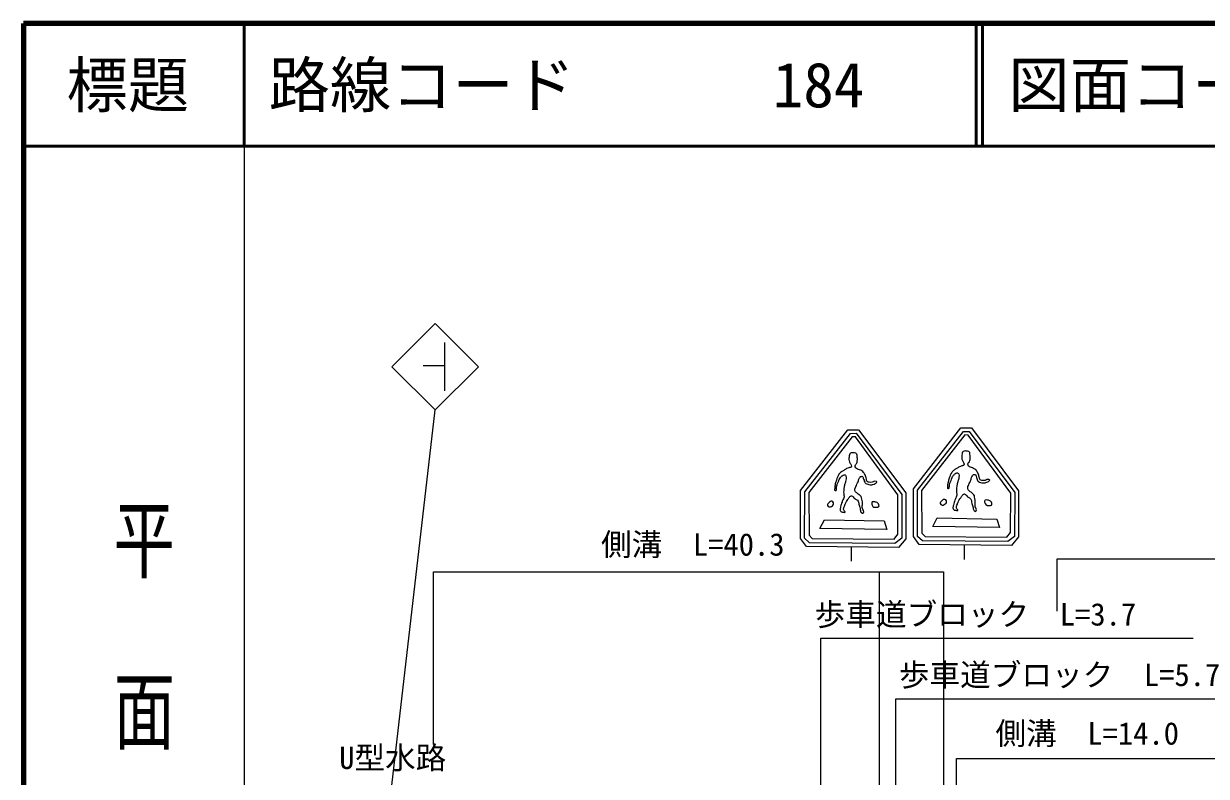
# Model space of a CAD drawing. Units: millimetres, scale not verified. Extents: x 40000 to 680000, y 20000 to 380000.
# Drawn here: x 40000 to 136534, y 318553 to 380000 of the extents above; entities that cross this region are included whole.
import ezdxf
from ezdxf.enums import TextEntityAlignment as Align

# ---------------------------------------------------------------- set-up
doc = ezdxf.new("R2010")
doc.units = ezdxf.units.MM
doc.header["$LTSCALE"] = 1000
for name, color, linetype, lineweight in [('M-STR-HTXT', 7, 'Continuous', 13), ('M-STR-STRC', 7, 'Continuous', 13), ('M-TTL', 2, 'Continuous', 140), ('M-TTL-BAND', 7, 'Continuous', 25), ('M-TTL-LINE', 7, 'Continuous', 50)]:
    doc.layers.add(name, color=color, linetype=linetype, lineweight=lineweight)
doc.layers.add('M-TTL-TXT', color=7, linetype='Continuous')
doc.styles.add('@ＭＳ ゴシック', font='')
doc.styles.add('ＭＳ ゴシック', font='')
doc.styles.get('@ＭＳ ゴシック').set_extended_font_data('@MS Gothic')
doc.styles.get('ＭＳ ゴシック').set_extended_font_data('MS Gothic')

msp = doc.modelspace()

# ---------------------------------------------------------------- linework, layer by layer
at = {"layer": 'M-STR-HTXT'}
for p, q in [((73456, 321157), (73456, 335235)), ((109851, 284938), (109851, 335235))]:
    msp.add_line(p, q, dxfattribs=at)
for points in [[(124356, 332046), (124356, 336309), (243810, 336309), (243810, 321153)], [(73456, 335235), (115066, 335235), (115066, 291501)], [(105057, 285133), (105057, 329838), (135465, 329838)], [(111188, 284972), (111188, 324871), (139717, 324871)], [(116146, 291203), (116146, 319998), (141482, 319998)]]:
    msp.add_lwpolyline(points, dxfattribs=at)
at = {"layer": 'M-STR-STRC'}
for p, q in [((70041, 351996), (73577, 355532)), ((73577, 355532), (77112, 351996)), ((74349, 353964), (74349, 350025)), ((73577, 348461), (70041, 351996)), ((74349, 352059), (72604, 352059)), ((77112, 351996), (73577, 348461)), ((66410, 286100), (73577, 348461)), ((107545, 337287), (107554, 336120)), ((116755, 337435), (116765, 336268))]:
    msp.add_line(p, q, dxfattribs=at)
for points in [[(103892, 337328), (103410, 337981), (103410, 341876), (107277, 346852), (108148, 346852), (111996, 341700), (111996, 337950), (111412, 337243)], [(111117, 337569), (104151, 337618), (103740, 337988), (103753, 341768), (107495, 346543), (107961, 346562), (111690, 341573), (111674, 337986)], [(113102, 337476), (112620, 338130), (112620, 342025), (116488, 347000), (117358, 347000), (121206, 341848), (121206, 338098), (120622, 337391)], [(120328, 337718), (113361, 337766), (112950, 338136), (112963, 341916), (116706, 346692), (117171, 346710), (120900, 341722), (120885, 338134)], [(104102, 338253), (104370, 337975), (111048, 337920), (111350, 338313), (111352, 341535), (107888, 346263), (107622, 346275), (104078, 341735)], [(113313, 338401), (113580, 338124), (120258, 338069), (120560, 338462), (120563, 341684), (117099, 346411), (116833, 346423), (113288, 341884)], [(104997, 338794), (105360, 339501), (110227, 339399), (110444, 338715)], [(114208, 338943), (114570, 339650), (119437, 339547), (119655, 338864)]]:
    msp.add_lwpolyline(points, close=True, dxfattribs=at)
for points, knots in [([(107532, 343796), (107572, 343851), (107557, 343905), (107539, 343971), (107525, 344020), (107491, 344035), (107468, 344081), (107424, 344165), (107396, 344212), (107379, 344305), (107349, 344466), (107356, 344563), (107382, 344725), (107392, 344784), (107395, 344821), (107428, 344870), (107461, 344918), (107488, 344944), (107542, 344963), (107608, 344986), (107651, 344969), (107720, 344963), (107802, 344955), (107853, 344961), (107926, 344924), (107966, 344903), (107989, 344885), (108008, 344845), (108034, 344793), (108015, 344754), (108022, 344696), (108032, 344615), (108050, 344571), (108054, 344490), (108056, 344456), (108054, 344438), (108051, 344404), (108039, 344297), (108045, 344231), (108004, 344131), (107991, 344096), (107973, 344082), (107951, 344052), (107927, 344020), (107901, 344009), (107887, 343971), (107866, 343913), (107861, 343872), (107880, 343814), (107900, 343752), (107931, 343722), (107983, 343683), (108098, 343596), (108198, 343612), (108325, 343544), (108396, 343506), (108438, 343483), (108495, 343427), (108585, 343338), (108624, 343276), (108680, 343163), (108741, 343039), (108745, 342957), (108787, 342826), (108813, 342744), (108794, 342677), (108854, 342616), (108899, 342571), (108945, 342576), (109007, 342566), (109103, 342551), (109161, 342547), (109256, 342566), (109315, 342578), (109339, 342614), (109398, 342626), (109467, 342640), (109510, 342647), (109576, 342626), (109607, 342617), (109640, 342612), (109644, 342580), (109648, 342547), (109612, 342538), (109587, 342516), (109556, 342489), (109534, 342479), (109498, 342459), (109431, 342423), (109392, 342405), (109320, 342381), (109284, 342369), (109262, 342363), (109224, 342360), (109169, 342354), (109137, 342357), (109082, 342363), (109006, 342371), (108963, 342377), (108890, 342399), (108828, 342417), (108790, 342426), (108737, 342463), (108694, 342493), (108672, 342517), (108645, 342562), (108611, 342620), (108613, 342662), (108591, 342726), (108568, 342794), (108553, 342832), (108531, 342900), (108523, 342924), (108522, 342938), (108513, 342961), (108501, 342992), (108503, 343020), (108474, 343039), (108445, 343058), (108420, 343044), (108385, 343042), (108357, 343042), (108339, 343048), (108314, 343035), (108290, 343024), (108284, 343006), (108268, 342986), (108233, 342942), (108218, 342914), (108186, 342868), (108186, 342868), (108186, 342868), (108186, 342868), (108168, 342824), (108151, 342801), (108140, 342754), (108130, 342718), (108138, 342695), (108129, 342658), (108114, 342602), (108096, 342573), (108072, 342520), (108049, 342469), (108031, 342443), (108008, 342392), (107976, 342322), (107965, 342280), (107933, 342210), (107909, 342157), (107882, 342132), (107866, 342075), (107847, 342007), (107841, 341964), (107852, 341894), (107858, 341849), (107868, 341824), (107894, 341787), (107961, 341694), (108031, 341671), (108118, 341595), (108208, 341516), (108283, 341492), (108347, 341390), (108392, 341319), (108387, 341265), (108408, 341184), (108430, 341098), (108447, 341050), (108456, 340961), (108466, 340864), (108455, 340810), (108456, 340713), (108457, 340595), (108433, 340525), (108462, 340411), (108480, 340341), (108530, 340317), (108547, 340247), (108564, 340179), (108593, 340120), (108547, 340066), (108516, 340030), (108469, 340028), (108426, 340048), (108339, 340087), (108326, 340164), (108293, 340253), (108269, 340318), (108283, 340361), (108269, 340429), (108239, 340568), (108197, 340640), (108166, 340779), (108152, 340840), (108162, 340878), (108142, 340937), (108118, 341003), (108101, 341043), (108051, 341094), (107982, 341165), (107909, 341162), (107833, 341227), (107778, 341275), (107768, 341323), (107713, 341372), (107666, 341412), (107640, 341448), (107580, 341456), (107546, 341461), (107525, 341450), (107495, 341432), (107449, 341405), (107432, 341377), (107398, 341336), (107343, 341268), (107327, 341220), (107277, 341148), (107230, 341080), (107193, 341050), (107150, 340979), (107105, 340903), (107087, 340855), (107054, 340773), (107029, 340713), (107022, 340677), (106999, 340616), (106977, 340558), (106955, 340529), (106940, 340469), (106929, 340425), (106925, 340399), (106929, 340355), (106933, 340309), (106937, 340281), (106960, 340242), (106978, 340212), (107005, 340209), (107023, 340179), (107036, 340158), (107057, 340138), (107042, 340118), (107017, 340084), (106975, 340116), (106933, 340118), (106893, 340120), (106870, 340123), (106831, 340129), (106800, 340134), (106780, 340131), (106753, 340146), (106711, 340169), (106693, 340193), (106667, 340233), (106652, 340258), (106646, 340274), (106642, 340302), (106636, 340345), (106644, 340370), (106651, 340413), (106659, 340466), (106671, 340494), (106684, 340545), (106726, 340702), (106741, 340793), (106795, 340947), (106831, 341048), (106864, 341099), (106904, 341198), (106929, 341262), (106956, 341295), (106964, 341363), (106977, 341468), (106936, 341526), (106932, 341631), (106926, 341801), (106932, 341897), (106951, 342066), (106964, 342183), (106976, 342248), (107005, 342362), (107031, 342468), (107064, 342523), (107090, 342628), (107109, 342708), (107120, 342753), (107126, 342834), (107133, 342928), (107153, 342987), (107119, 343075), (107102, 343119), (107083, 343147), (107041, 343168), (107012, 343182), (106990, 343178), (106959, 343171), (106892, 343157), (106859, 343132), (106803, 343093), (106771, 343071), (106758, 343053), (106732, 343025), (106705, 342997), (106690, 342982), (106667, 342951), (106624, 342890), (106599, 342855), (106568, 342787), (106529, 342702), (106528, 342646), (106493, 342559), (106458, 342472), (106418, 342432), (106390, 342343), (106351, 342218), (106361, 342140), (106337, 342012), (106328, 341966), (106347, 341926), (106312, 341894), (106300, 341884), (106288, 341889), (106273, 341891), (106240, 341896), (106213, 341895), (106195, 341923), (106168, 341964), (106196, 341999), (106198, 342047), (106201, 342122), (106199, 342165), (106209, 342239), (106218, 342313), (106230, 342353), (106248, 342424), (106279, 342550), (106293, 342622), (106337, 342744), (106404, 342933), (106429, 343049), (106543, 343214), (106605, 343304), (106657, 343342), (106742, 343409), (106814, 343466), (106863, 343486), (106941, 343534), (107030, 343589), (107075, 343628), (107169, 343673), (107242, 343707), (107288, 343715), (107364, 343740), (107399, 343752), (107419, 343757), (107453, 343769), (107484, 343779), (107512, 343770), (107532, 343796)], [0, 0, 0, 0, 1, 1, 1, 2, 2, 2, 3, 3, 3, 4, 4, 4, 5, 5, 5, 6, 6, 6, 7, 7, 7, 8, 8, 8, 9, 9, 9, 10, 10, 10, 11, 11, 11, 12, 12, 12, 13, 13, 13, 14, 14, 14, 15, 15, 15, 16, 16, 16, 17, 17, 17, 18, 18, 18, 19, 19, 19, 20, 20, 20, 21, 21, 21, 22, 22, 22, 23, 23, 23, 24, 24, 24, 25, 25, 25, 26, 26, 26, 27, 27, 27, 28, 28, 28, 29, 29, 29, 30, 30, 30, 31, 31, 31, 32, 32, 32, 33, 33, 33, 34, 34, 34, 35, 35, 35, 36, 36, 36, 37, 37, 37, 38, 38, 38, 39, 39, 39, 40, 40, 40, 41, 41, 41, 42, 42, 42, 43, 43, 43, 44, 44, 44, 45, 45, 45, 46, 46, 46, 47, 47, 47, 48, 48, 48, 49, 49, 49, 50, 50, 50, 51, 51, 51, 52, 52, 52, 53, 53, 53, 54, 54, 54, 55, 55, 55, 56, 56, 56, 57, 57, 57, 58, 58, 58, 59, 59, 59, 60, 60, 60, 61, 61, 61, 62, 62, 62, 63, 63, 63, 64, 64, 64, 65, 65, 65, 66, 66, 66, 67, 67, 67, 68, 68, 68, 69, 69, 69, 70, 70, 70, 71, 71, 71, 72, 72, 72, 73, 73, 73, 74, 74, 74, 75, 75, 75, 76, 76, 76, 77, 77, 77, 78, 78, 78, 79, 79, 79, 80, 80, 80, 81, 81, 81, 82, 82, 82, 83, 83, 83, 84, 84, 84, 85, 85, 85, 86, 86, 86, 87, 87, 87, 88, 88, 88, 89, 89, 89, 90, 90, 90, 91, 91, 91, 92, 92, 92, 93, 93, 93, 94, 94, 94, 95, 95, 95, 96, 96, 96, 97, 97, 97, 98, 98, 98, 99, 99, 99, 100, 100, 100, 101, 101, 101, 102, 102, 102, 103, 103, 103, 104, 104, 104, 105, 105, 105, 106, 106, 106, 107, 107, 107, 108, 108, 108, 109, 109, 109, 110, 110, 110, 111, 111, 111, 112, 112, 112, 113, 113, 113, 114, 114, 114, 115, 115, 115, 116, 116, 116, 117, 117, 117, 118, 118, 118, 119, 119, 119, 119]), ([(116742, 343945), (116782, 344000), (116767, 344053), (116749, 344119), (116735, 344169), (116701, 344184), (116678, 344229), (116635, 344313), (116606, 344361), (116589, 344453), (116559, 344615), (116567, 344711), (116592, 344873), (116602, 344932), (116605, 344969), (116639, 345019), (116671, 345066), (116699, 345092), (116753, 345111), (116818, 345135), (116861, 345118), (116930, 345111), (117012, 345104), (117064, 345110), (117137, 345072), (117176, 345052), (117199, 345034), (117218, 344994), (117244, 344941), (117225, 344903), (117233, 344845), (117243, 344764), (117260, 344720), (117265, 344638), (117266, 344605), (117265, 344586), (117261, 344553), (117250, 344445), (117255, 344380), (117215, 344279), (117201, 344245), (117183, 344231), (117161, 344201), (117138, 344168), (117112, 344157), (117097, 344119), (117076, 344062), (117072, 344021), (117090, 343963), (117110, 343900), (117141, 343870), (117193, 343831), (117308, 343744), (117408, 343761), (117535, 343692), (117606, 343654), (117648, 343632), (117706, 343575), (117795, 343487), (117835, 343424), (117890, 343312), (117952, 343188), (117955, 343106), (117997, 342974), (118023, 342892), (118004, 342825), (118065, 342764), (118109, 342720), (118156, 342724), (118218, 342714), (118314, 342699), (118371, 342695), (118467, 342714), (118526, 342727), (118550, 342763), (118609, 342775), (118677, 342789), (118720, 342795), (118787, 342775), (118817, 342765), (118850, 342760), (118854, 342729), (118858, 342695), (118823, 342686), (118797, 342665), (118766, 342638), (118745, 342627), (118708, 342608), (118641, 342572), (118603, 342553), (118531, 342530), (118494, 342518), (118473, 342512), (118435, 342508), (118379, 342503), (118348, 342506), (118292, 342512), (118216, 342520), (118173, 342526), (118100, 342547), (118038, 342566), (118000, 342574), (117947, 342611), (117904, 342642), (117882, 342665), (117855, 342711), (117821, 342769), (117823, 342811), (117802, 342874), (117779, 342943), (117763, 342980), (117741, 343049), (117734, 343072), (117732, 343086), (117723, 343109), (117711, 343141), (117713, 343169), (117684, 343187), (117655, 343206), (117630, 343192), (117595, 343191), (117567, 343190), (117549, 343196), (117524, 343184), (117500, 343172), (117495, 343155), (117478, 343134), (117443, 343091), (117428, 343063), (117396, 343017), (117396, 343017), (117396, 343017), (117396, 343017), (117378, 342972), (117362, 342949), (117350, 342903), (117341, 342866), (117349, 342843), (117339, 342807), (117325, 342750), (117307, 342722), (117282, 342668), (117259, 342617), (117242, 342591), (117218, 342540), (117187, 342470), (117175, 342429), (117144, 342359), (117119, 342305), (117092, 342281), (117076, 342224), (117057, 342155), (117051, 342113), (117062, 342042), (117069, 341998), (117078, 341972), (117105, 341936), (117171, 341842), (117241, 341820), (117328, 341744), (117418, 341665), (117493, 341640), (117558, 341538), (117602, 341468), (117597, 341414), (117618, 341333), (117640, 341246), (117657, 341198), (117666, 341109), (117677, 341013), (117665, 340958), (117666, 340861), (117668, 340743), (117643, 340674), (117672, 340559), (117690, 340489), (117740, 340466), (117757, 340396), (117774, 340327), (117803, 340268), (117757, 340215), (117726, 340178), (117680, 340177), (117636, 340196), (117549, 340236), (117537, 340312), (117503, 340402), (117479, 340467), (117494, 340510), (117479, 340577), (117449, 340717), (117407, 340789), (117376, 340928), (117363, 340988), (117373, 341026), (117352, 341085), (117329, 341152), (117311, 341191), (117261, 341242), (117192, 341314), (117119, 341310), (117044, 341375), (116988, 341423), (116978, 341472), (116923, 341520), (116877, 341561), (116851, 341596), (116790, 341605), (116756, 341610), (116735, 341598), (116705, 341581), (116659, 341554), (116642, 341526), (116608, 341484), (116554, 341416), (116537, 341368), (116488, 341297), (116440, 341229), (116403, 341198), (116361, 341127), (116315, 341051), (116297, 341004), (116264, 340922), (116239, 340862), (116232, 340825), (116209, 340765), (116188, 340706), (116165, 340677), (116150, 340617), (116140, 340574), (116135, 340548), (116139, 340503), (116143, 340458), (116148, 340430), (116171, 340390), (116188, 340360), (116215, 340357), (116233, 340328), (116246, 340306), (116267, 340287), (116252, 340267), (116227, 340233), (116186, 340265), (116143, 340267), (116103, 340269), (116081, 340271), (116041, 340277), (116010, 340282), (115991, 340279), (115963, 340294), (115921, 340317), (115903, 340341), (115878, 340382), (115862, 340406), (115857, 340423), (115853, 340451), (115847, 340494), (115854, 340519), (115861, 340562), (115870, 340614), (115881, 340642), (115894, 340694), (115936, 340851), (115951, 340942), (116005, 341095), (116041, 341196), (116074, 341247), (116114, 341346), (116140, 341410), (116167, 341443), (116175, 341512), (116187, 341616), (116147, 341674), (116143, 341779), (116136, 341950), (116142, 342046), (116161, 342215), (116174, 342332), (116187, 342397), (116215, 342511), (116242, 342617), (116274, 342671), (116300, 342777), (116319, 342856), (116330, 342901), (116336, 342983), (116343, 343076), (116363, 343136), (116329, 343224), (116313, 343268), (116294, 343295), (116251, 343316), (116222, 343330), (116201, 343326), (116169, 343320), (116103, 343305), (116069, 343281), (116013, 343241), (115982, 343219), (115968, 343202), (115942, 343174), (115915, 343146), (115900, 343130), (115878, 343099), (115834, 343039), (115810, 343004), (115778, 342936), (115739, 342851), (115738, 342795), (115704, 342708), (115669, 342621), (115628, 342581), (115600, 342491), (115562, 342366), (115571, 342289), (115547, 342160), (115538, 342114), (115557, 342074), (115522, 342043), (115511, 342033), (115498, 342037), (115483, 342039), (115450, 342044), (115423, 342044), (115405, 342071), (115378, 342112), (115406, 342147), (115408, 342196), (115412, 342271), (115409, 342313), (115419, 342388), (115429, 342461), (115441, 342501), (115458, 342573), (115489, 342699), (115504, 342771), (115547, 342893), (115614, 343082), (115640, 343197), (115753, 343362), (115815, 343452), (115867, 343490), (115952, 343558), (116025, 343615), (116074, 343634), (116152, 343682), (116240, 343737), (116285, 343777), (116379, 343821), (116452, 343855), (116498, 343863), (116575, 343889), (116609, 343900), (116629, 343905), (116664, 343917), (116694, 343927), (116723, 343919), (116742, 343945)], [0, 0, 0, 0, 1, 1, 1, 2, 2, 2, 3, 3, 3, 4, 4, 4, 5, 5, 5, 6, 6, 6, 7, 7, 7, 8, 8, 8, 9, 9, 9, 10, 10, 10, 11, 11, 11, 12, 12, 12, 13, 13, 13, 14, 14, 14, 15, 15, 15, 16, 16, 16, 17, 17, 17, 18, 18, 18, 19, 19, 19, 20, 20, 20, 21, 21, 21, 22, 22, 22, 23, 23, 23, 24, 24, 24, 25, 25, 25, 26, 26, 26, 27, 27, 27, 28, 28, 28, 29, 29, 29, 30, 30, 30, 31, 31, 31, 32, 32, 32, 33, 33, 33, 34, 34, 34, 35, 35, 35, 36, 36, 36, 37, 37, 37, 38, 38, 38, 39, 39, 39, 40, 40, 40, 41, 41, 41, 42, 42, 42, 43, 43, 43, 44, 44, 44, 45, 45, 45, 46, 46, 46, 47, 47, 47, 48, 48, 48, 49, 49, 49, 50, 50, 50, 51, 51, 51, 52, 52, 52, 53, 53, 53, 54, 54, 54, 55, 55, 55, 56, 56, 56, 57, 57, 57, 58, 58, 58, 59, 59, 59, 60, 60, 60, 61, 61, 61, 62, 62, 62, 63, 63, 63, 64, 64, 64, 65, 65, 65, 66, 66, 66, 67, 67, 67, 68, 68, 68, 69, 69, 69, 70, 70, 70, 71, 71, 71, 72, 72, 72, 73, 73, 73, 74, 74, 74, 75, 75, 75, 76, 76, 76, 77, 77, 77, 78, 78, 78, 79, 79, 79, 80, 80, 80, 81, 81, 81, 82, 82, 82, 83, 83, 83, 84, 84, 84, 85, 85, 85, 86, 86, 86, 87, 87, 87, 88, 88, 88, 89, 89, 89, 90, 90, 90, 91, 91, 91, 92, 92, 92, 93, 93, 93, 94, 94, 94, 95, 95, 95, 96, 96, 96, 97, 97, 97, 98, 98, 98, 99, 99, 99, 100, 100, 100, 101, 101, 101, 102, 102, 102, 103, 103, 103, 104, 104, 104, 105, 105, 105, 106, 106, 106, 107, 107, 107, 108, 108, 108, 109, 109, 109, 110, 110, 110, 111, 111, 111, 112, 112, 112, 113, 113, 113, 114, 114, 114, 115, 115, 115, 116, 116, 116, 117, 117, 117, 118, 118, 118, 119, 119, 119, 119]), ([(105755, 340549), (105680, 340572), (105612, 340597), (105598, 340673), (105581, 340767), (105661, 340811), (105723, 340883), (105766, 340934), (105793, 340966), (105854, 340993), (105897, 341012), (105928, 341025), (105972, 341011), (106039, 340990), (106079, 340953), (106103, 340887), (106127, 340821), (106116, 340770), (106082, 340709), (106046, 340646), (105997, 340634), (105936, 340595), (105907, 340577), (105891, 340565), (105858, 340556), (105819, 340545), (105793, 340537), (105755, 340549)], [0, 0, 0, 0, 1, 1, 1, 2, 2, 2, 3, 3, 3, 4, 4, 4, 5, 5, 5, 6, 6, 6, 7, 7, 7, 8, 8, 8, 9, 9, 9, 9]), ([(109400, 340531), (109330, 340565), (109302, 340610), (109265, 340680), (109229, 340750), (109208, 340798), (109219, 340876), (109224, 340909), (109233, 340933), (109262, 340950), (109330, 340990), (109386, 340963), (109464, 340950), (109564, 340933), (109630, 340927), (109710, 340865), (109767, 340820), (109798, 340780), (109813, 340708), (109825, 340648), (109828, 340596), (109784, 340552), (109744, 340511), (109696, 340529), (109639, 340524), (109583, 340518), (109552, 340522), (109496, 340524), (109459, 340525), (109434, 340514), (109400, 340531)], [0, 0, 0, 0, 1, 1, 1, 2, 2, 2, 3, 3, 3, 4, 4, 4, 5, 5, 5, 6, 6, 6, 7, 7, 7, 8, 8, 8, 9, 9, 9, 10, 10, 10, 10]), ([(114965, 340697), (114891, 340721), (114823, 340745), (114809, 340822), (114791, 340916), (114871, 340959), (114933, 341032), (114977, 341083), (115004, 341114), (115065, 341142), (115107, 341161), (115138, 341174), (115182, 341160), (115250, 341138), (115290, 341102), (115314, 341035), (115337, 340969), (115327, 340918), (115292, 340857), (115257, 340794), (115208, 340782), (115146, 340744), (115118, 340725), (115101, 340713), (115068, 340704), (115029, 340694), (115004, 340685), (114965, 340697)], [0, 0, 0, 0, 1, 1, 1, 2, 2, 2, 3, 3, 3, 4, 4, 4, 5, 5, 5, 6, 6, 6, 7, 7, 7, 8, 8, 8, 9, 9, 9, 9]), ([(118611, 340679), (118540, 340714), (118512, 340759), (118476, 340829), (118439, 340898), (118418, 340946), (118429, 341024), (118434, 341057), (118443, 341082), (118472, 341099), (118540, 341139), (118597, 341112), (118675, 341099), (118775, 341082), (118840, 341076), (118920, 341013), (118978, 340968), (119009, 340929), (119023, 340857), (119036, 340796), (119038, 340745), (118995, 340701), (118954, 340659), (118907, 340678), (118849, 340672), (118794, 340667), (118762, 340670), (118707, 340672), (118669, 340673), (118644, 340663), (118611, 340679)], [0, 0, 0, 0, 1, 1, 1, 2, 2, 2, 3, 3, 3, 4, 4, 4, 5, 5, 5, 6, 6, 6, 7, 7, 7, 8, 8, 8, 9, 9, 9, 10, 10, 10, 10])]:
    msp.add_open_spline(points, degree=3, knots=knots, dxfattribs=at)
at = {"layer": 'M-TTL'}
for p, q in [((40000, 380000), (40000, 20000)), ((680000, 380000), (40000, 380000))]:
    msp.add_line(p, q, dxfattribs=at)
at = {"layer": 'M-TTL-BAND'}
msp.add_line((58000, 370000), (58000, 20000), dxfattribs=at)
at = {"layer": 'M-TTL-LINE'}
for p, q in [((58000, 380000), (58000, 370000)), ((117750, 380000), (117750, 370000)), ((118250, 380000), (118250, 370000)), ((40000, 370000), (680000, 370000))]:
    msp.add_line(p, q, dxfattribs=at)

# ---------------------------------------------------------------- texts
at = {"layer": 'M-STR-HTXT', "style": 'ＭＳ ゴシック'}
for s, p in [('側溝\u3000L=40.3', (94613, 336019)), ('歩車道ブロック\u3000L=3.7', (117685, 330312)), ('歩車道ブロック\u3000L=5.7', (124552, 325375)), ('側溝\u3000L=14.0', (126809, 320594)), ('U型水路', (70126, 318601))]:
    msp.add_text(s, height=1833, dxfattribs=at).set_placement(p, align=Align.BOTTOM_CENTER)
at = {"layer": 'M-TTL-BAND', "style": '@ＭＳ ゴシック', "width": 1.4}
msp.add_text('平  面  図', height=3666, rotation=270, dxfattribs=at).set_placement((49777, 306475), align=Align.MIDDLE_RIGHT)
at = {"layer": 'M-TTL-TXT', "style": 'ＭＳ ゴシック'}
msp.add_text('標題', height=3666, dxfattribs=at).set_placement((48500, 375000), align=Align.MIDDLE_CENTER)
for s, p in [('路線コード', (60000, 375000)), ('184', (101142, 375000)), ('図面コード', (120380, 375000))]:
    msp.add_text(s, height=3666, dxfattribs=at).set_placement(p, align=Align.MIDDLE_LEFT)

doc.saveas('drawing.dxf')
